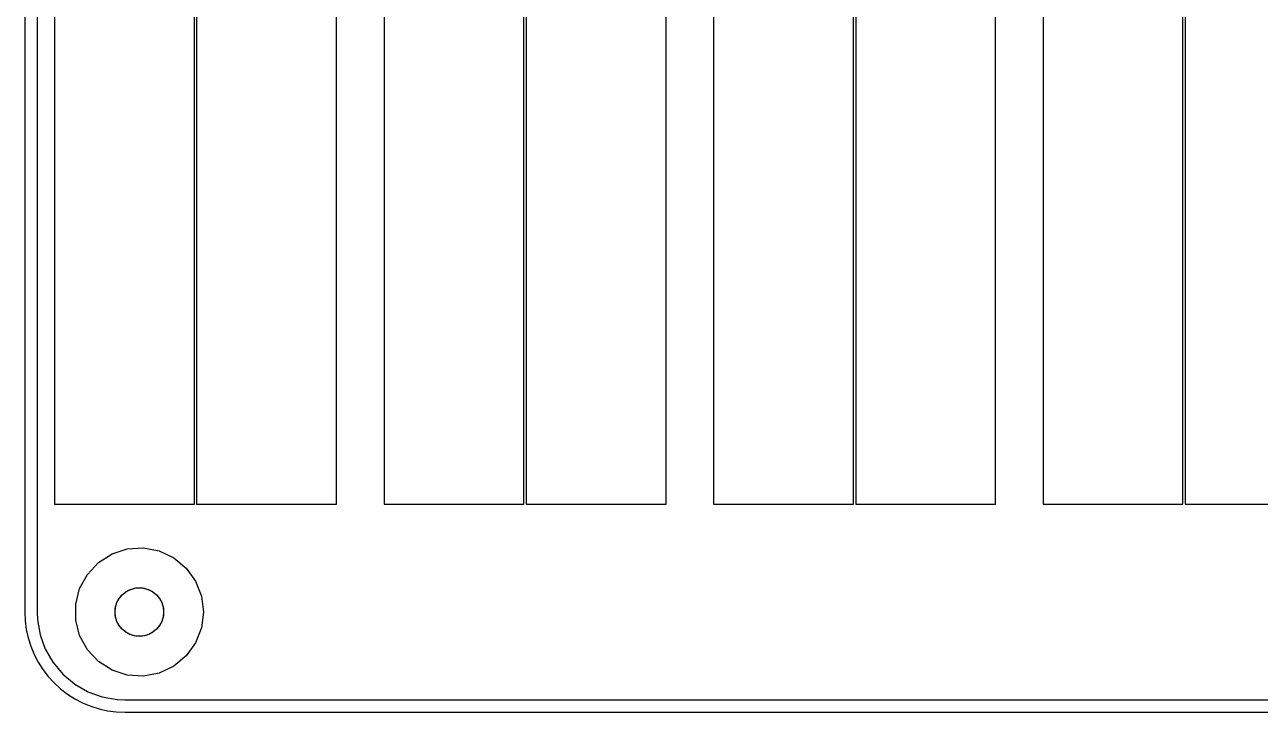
# Model space of a CAD drawing. Header units: millimetres. Extents: x -3 to 466, y -18 to 104.
# Drawn here: x -2.5 to 107, y -17.8 to 43.2 of the extents above; entities that cross this region are included whole.
import ezdxf

# ---------------------------------------------------------------- set-up
doc = ezdxf.new("R2010")
doc.units = ezdxf.units.MM

msp = doc.modelspace()

# ---------------------------------------------------------------- linework, layer by layer
at = {"layer": '16_copper'}
msp.add_lwpolyline([(-1.45, 95.25), (-1.45, -8.89, 0.010907), (-1.45, -8.9), (-1.42, -9.56, 0.032736), (-1.42, -9.58), (-1.18, -10.9, 0.043665), (-1.18, -10.92), (-0.72, -12.17, 0.04366), (-0.71, -12.2), (-0.04, -13.35, 0.04366), (-0.03, -13.37), (0.83, -14.39, 0.043658), (0.85, -14.41), (1.87, -15.27, 0.043664), (1.89, -15.28), (3.04, -15.95, 0.04366), (3.07, -15.96), (4.32, -16.42, 0.043665), (4.34, -16.42), (5.66, -16.66, 0.032736), (5.68, -16.66), (6.34, -16.69, 0.010907), (6.35, -16.69), (457.2, -16.69, 0.010907)], format="xyb", dxfattribs=at)
msp.add_lwpolyline([(6.55, -14.48), (5.2, -14.04), (3.99, -13.27), (3.02, -12.23), (2.33, -10.98), (1.98, -9.6), (1.98, -8.18), (2.33, -6.8), (3.02, -5.55), (3.99, -4.51), (5.2, -3.74), (6.55, -3.3), (7.98, -3.21), (9.38, -3.48), (10.67, -4.09), (11.77, -5), (12.6, -6.15), (13.13, -7.48), (13.31, -8.89), (13.13, -10.3), (12.6, -11.63), (11.77, -12.78), (10.67, -13.69), (9.38, -14.3), (7.98, -14.57)], close=True, dxfattribs=at)
at = {"layer": '1_copper'}
for points in [[(12.5, 85.68), (9.7, 85.68), (11.49, 87.48), (15.24, 87.48, 0.198912), (15.35, 87.52), (17.84, 90.02), (59.34, 90.02, 0.957229), (60.05, 90.29), (60.03, 90.34, 0.637026), (59.34, 90.32), (17.78, 90.32, 0.198912), (17.67, 90.28), (15.18, 87.78), (11.43, 87.78, 0.198912), (11.32, 87.74), (9.26, 85.68), (0.1, 85.68), (0.1, 0.68), (12.5, 0.68)], [(25.1, 85.68), (22.4, 85.68), (25.46, 88.75), (58.07, 88.75, 0.957229), (58.78, 89.02), (58.76, 89.07, 0.637026), (58.07, 89.05), (25.4, 89.05, 0.198912), (25.29, 89.01), (21.96, 85.68), (12.7, 85.68), (12.7, 0.68), (25.1, 0.68)], [(101.7, 87.74, 0.189183), (101.6, 87.78), (91.5, 87.78), (90.28, 89.01, 0.198912), (90.17, 89.05), (84.17, 89.05, 0.957229), (83.46, 88.78), (83.48, 88.73, 0.637026), (84.17, 88.75), (90.11, 88.75), (91.33, 87.52, 0.198912), (91.44, 87.48), (101.54, 87.48), (103.33, 85.68), (100.33, 85.68), (100.33, 0.68), (112.73, 0.68), (112.73, 85.68), (103.77, 85.68), (101.71, 87.74)], [(41.71, 85.68), (38.91, 85.68), (40.7, 87.48), (56.8, 87.48, 0.957229), (57.51, 87.75), (57.49, 87.8, 0.637026), (56.8, 87.78), (40.64, 87.78, 0.198912), (40.53, 87.74), (38.47, 85.68), (29.31, 85.68), (29.31, 0.68), (41.71, 0.68)], [(100.13, 85.68), (91.07, 85.68), (89.01, 87.74, 0.198912), (88.9, 87.78), (85.44, 87.78, 0.957229), (84.73, 87.51), (84.75, 87.46, 0.637026), (85.44, 87.48), (88.84, 87.48), (90.63, 85.68), (87.73, 85.68), (87.73, 0.68), (100.13, 0.68)], [(54.31, 85.68), (52.88, 85.68), (53.4, 86.21), (55.53, 86.21, 0.957229), (56.24, 86.48), (56.22, 86.53, 0.637026), (55.53, 86.51), (53.34, 86.51, 0.198912), (53.23, 86.47), (52.44, 85.68), (41.91, 85.68), (41.91, 0.68), (54.31, 0.68)], [(70.92, 85.68), (69.39, 85.68), (69.71, 86.01, 0.957233), (70.02, 86.7), (69.97, 86.72, 0.637025), (69.5, 86.22), (68.95, 85.68), (58.52, 85.68), (58.52, 0.68), (70.92, 0.68)], [(83.52, 85.68), (73.29, 85.68), (72.74, 86.22, 0.957233), (72.05, 86.53), (72.03, 86.48, 0.637025), (72.53, 86.01), (72.85, 85.68), (71.12, 85.68), (71.12, 0.68), (83.52, 0.68)]]:
    msp.add_lwpolyline(points, format="xyb", close=True, dxfattribs=at)
at = {"layer": 'drills_NPTH'}
msp.add_circle((7.62, -8.89), 2.15, dxfattribs=at)
at = {"layer": 'holes'}
msp.add_lwpolyline([(9.77, -8.95), (9.76, -9.08), (9.75, -9.21), (9.72, -9.34), (9.69, -9.47), (9.65, -9.59), (9.61, -9.71), (9.55, -9.83), (9.49, -9.95), (9.43, -10.06), (9.35, -10.16), (9.27, -10.27), (9.19, -10.36), (9.09, -10.46), (9, -10.54), (8.89, -10.62), (8.79, -10.7), (8.68, -10.76), (8.56, -10.82), (8.44, -10.88), (8.32, -10.92), (8.2, -10.96), (8.07, -10.99), (7.94, -11.02), (7.81, -11.03), (7.68, -11.04), (7.56, -11.04), (7.43, -11.03), (7.3, -11.02), (7.17, -10.99), (7.04, -10.96), (6.92, -10.92), (6.8, -10.88), (6.68, -10.82), (6.56, -10.76), (6.45, -10.7), (6.35, -10.62), (6.24, -10.54), (6.15, -10.46), (6.05, -10.36), (5.97, -10.27), (5.89, -10.16), (5.81, -10.06), (5.75, -9.95), (5.69, -9.83), (5.63, -9.71), (5.59, -9.59), (5.55, -9.47), (5.52, -9.34), (5.49, -9.21), (5.48, -9.08), (5.47, -8.95), (5.47, -8.83), (5.48, -8.7), (5.49, -8.57), (5.52, -8.44), (5.55, -8.31), (5.59, -8.19), (5.63, -8.07), (5.69, -7.95), (5.75, -7.83), (5.81, -7.72), (5.89, -7.62), (5.97, -7.51), (6.05, -7.42), (6.15, -7.32), (6.24, -7.24), (6.35, -7.16), (6.45, -7.08), (6.56, -7.02), (6.68, -6.96), (6.8, -6.9), (6.92, -6.86), (7.04, -6.82), (7.17, -6.79), (7.3, -6.76), (7.43, -6.75), (7.56, -6.74), (7.68, -6.74), (7.81, -6.75), (7.94, -6.76), (8.07, -6.79), (8.2, -6.82), (8.32, -6.86), (8.44, -6.9), (8.56, -6.96), (8.68, -7.02), (8.79, -7.08), (8.89, -7.16), (9, -7.24), (9.09, -7.32), (9.19, -7.42), (9.27, -7.51), (9.35, -7.62), (9.43, -7.72), (9.49, -7.83), (9.55, -7.95), (9.61, -8.07), (9.65, -8.19), (9.69, -8.31), (9.72, -8.44), (9.75, -8.57), (9.76, -8.7), (9.77, -8.83), (9.77, -8.95)], close=True, dxfattribs=at)
at = {"layer": 'outline'}
msp.add_lwpolyline([(-2.54, 95.25), (-2.54, -8.89), (-2.54, -8.89), (-2.51, -9.66), (-2.4, -10.43), (-2.24, -11.19), (-2, -11.93), (-1.71, -12.65), (-1.35, -13.34), (-0.93, -13.99), (-0.46, -14.6), (0.06, -15.18), (0.64, -15.7), (1.25, -16.17), (1.91, -16.59), (2.59, -16.95), (3.31, -17.24), (4.05, -17.48), (4.81, -17.64), (5.58, -17.75), (6.35, -17.78), (457.2, -17.78)], dxfattribs=at)

doc.saveas('drawing.dxf')
